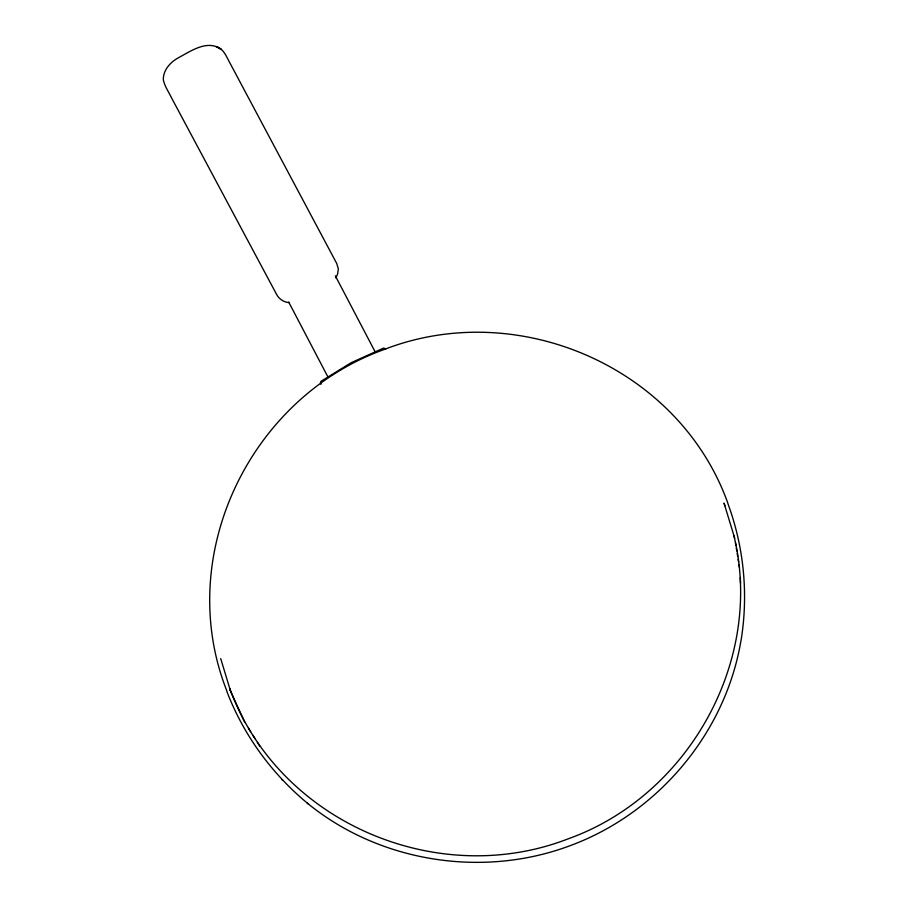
<?xml version="1.0" encoding="UTF-8"?>
<svg xmlns="http://www.w3.org/2000/svg" width="908" height="908" viewBox="0 0 908 908"><rect width="100%" height="100%" fill="white"/><g stroke="black" fill="none" stroke-linecap="round" stroke-linejoin="round"><path stroke-width="1.36" d="M335.892 277.95L337.538 274.159L338.378 268.938L336.675 263.377L230.28 63.662C226.546 57.215 224.151 48.998 216.206 46.512L221.314 49.497C207.546 39.055 190.68 51.245 178.354 57.794C170.409 62.164 163.111 70.064 163.315 79.654C164.496 86.022 168.389 91.356 171.135 97.111L276.259 293.772C278.665 298.891 283.671 302.25 289.289 302.659M308.096 803.773C380.52 862.566 483.635 878.354 570.723 845.45C657.88 813.057 725.151 733.426 740.803 641.547L741.087 640.276C748.453 594.819 744.049 547.83 728.239 504.564L727.376 501.863C677.981 366.537 517.288 297.642 384.073 349.523C249.632 397.92 174.132 555.503 226.364 689.683L227.227 692.395C244.036 735.798 272.207 774.218 308.096 803.773L307.188 802.944M281.809 779.484L282.785 780.381M385.707 348.933L383.641 348.07L351.271 362.644L321.069 381.246L320.456 382.461L320.978 384.379M248.383 728.046L250.642 731.644M252.889 735.242L255.148 738.84M257.407 742.449L259.665 746.047M335.313 275.816L375.276 352.088M288.687 302.046L328.026 377.138M244.615 722.042L230.553 691.113L220.712 658.606M724.902 505.79L724.028 503.111L734.731 538.296M230.416 690.659L229.713 688.434C278.45 821.944 436.998 889.919 568.442 838.731C688.57 795.624 764.366 660.377 733.868 535.618M735.412 542.485L735.866 545.288M736.32 548.08L736.774 550.872M737.228 553.664L737.682 556.468M738.136 559.26L738.59 562.052M739.044 564.844L739.498 567.648M740.338 577.499L740.497 583.163"/></g></svg>
